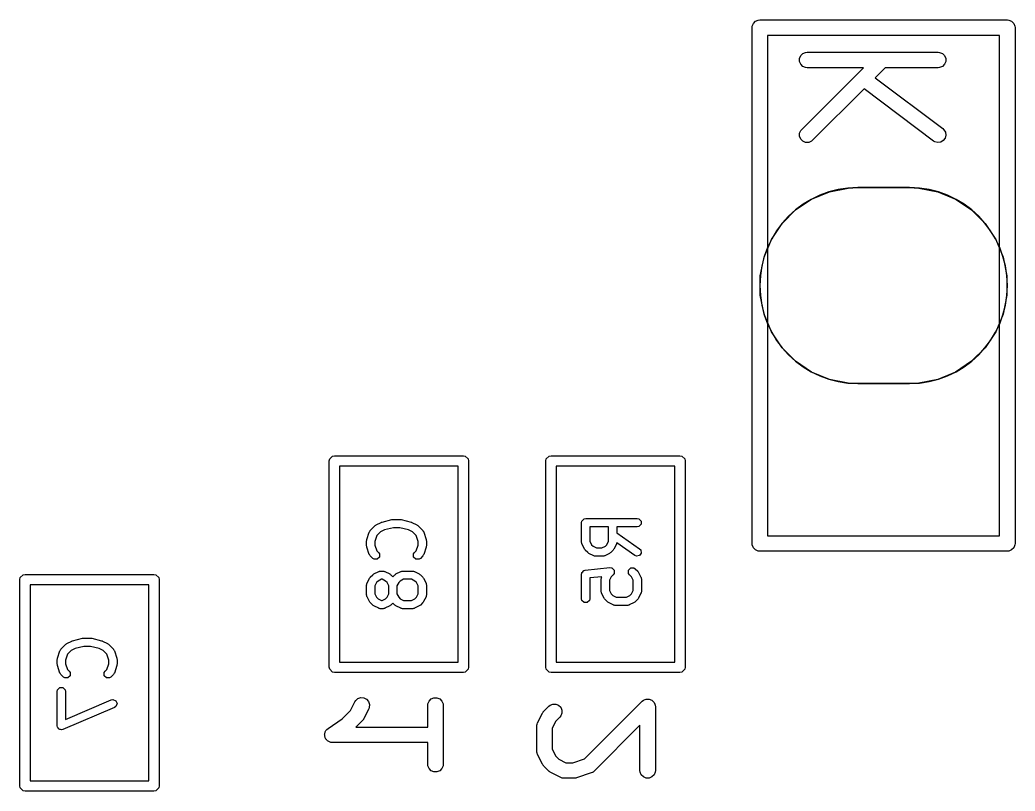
# Model space of a CAD drawing. Extents: x 0.25 to 2.5, y 0.08 to 2.24.
# Drawn here: x 1.7963 to 2.1762, y 1.8071 to 2.1014 of the extents above; entities that cross this region are included whole.
import ezdxf

# ---------------------------------------------------------------- set-up
doc = ezdxf.new("R2010")
doc.units = 0
doc.header["$MEASUREMENT"] = 0
doc.layers.add('BLACK', color=7, linetype='CONTINUOUS')

msp = doc.modelspace()

# ---------------------------------------------------------------- linework, layer by layer
at = {"layer": 'BLACK', "linetype": 'CONTINUOUS'}
for p, q in [((2.0771, 2.10088), (2.07816, 2.10132)), ((2.07816, 2.10132), (2.07874, 2.10138)), ((2.07874, 2.10138), (2.17323, 2.10138)), ((2.17323, 2.10138), (2.1738, 2.10132)), ((2.1738, 2.10132), (2.17487, 2.10088)), ((2.07579, 2.09843), (2.07584, 2.099)), ((2.07579, 1.90157), (2.07579, 2.09843)), ((2.07584, 2.099), (2.07629, 2.10007)), ((2.07629, 2.10007), (2.0771, 2.10088)), ((2.17487, 2.10088), (2.17568, 2.10007)), ((2.17568, 2.10007), (2.17612, 2.099)), ((2.17612, 2.099), (2.17618, 2.09843)), ((2.17618, 2.09843), (2.17618, 1.90157)), ((2.08169, 2.09547), (2.08169, 1.90453)), ((2.17028, 2.09547), (2.08169, 2.09547)), ((2.17028, 1.90453), (2.17028, 2.09547)), ((2.09391, 2.08667), (2.09435, 2.08774)), ((2.09391, 2.08552), (2.09391, 2.08667)), ((2.09435, 2.08774), (2.09517, 2.08855)), ((2.09517, 2.08855), (2.09623, 2.08899)), ((2.09623, 2.08899), (2.09681, 2.08905)), ((2.09681, 2.08905), (2.14681, 2.08905)), ((2.14681, 2.08905), (2.14738, 2.08899)), ((2.14738, 2.08899), (2.14845, 2.08855)), ((2.14845, 2.08855), (2.14926, 2.08774)), ((2.14926, 2.08774), (2.1497, 2.08667)), ((2.1497, 2.08667), (2.1497, 2.08552)), ((2.09435, 2.08445), (2.09391, 2.08552)), ((2.09517, 2.08364), (2.09435, 2.08445)), ((2.09472, 2.05961), (2.11825, 2.08314)), ((2.09623, 2.0832), (2.09517, 2.08364)), ((2.09681, 2.08314), (2.09623, 2.0832)), ((2.11825, 2.08314), (2.09681, 2.08314)), ((2.1266, 2.08314), (2.12273, 2.07927)), ((2.14681, 2.08314), (2.1266, 2.08314)), ((2.14738, 2.0832), (2.14681, 2.08314)), ((2.14845, 2.08364), (2.14738, 2.0832)), ((2.14926, 2.08445), (2.14845, 2.08364)), ((2.1497, 2.08552), (2.14926, 2.08445)), ((2.12273, 2.07927), (2.14858, 2.05989)), ((2.11851, 2.07505), (2.0989, 2.05544)), ((2.14504, 2.05516), (2.11851, 2.07505)), ((2.09435, 2.05916), (2.09472, 2.05961)), ((2.14858, 2.05989), (2.14901, 2.05949)), ((2.14901, 2.05949), (2.14959, 2.0585)), ((2.09391, 2.0581), (2.09435, 2.05916)), ((2.09391, 2.05695), (2.09391, 2.0581)), ((2.09435, 2.05588), (2.09391, 2.05695)), ((2.09517, 2.05507), (2.09435, 2.05588)), ((2.0989, 2.05544), (2.09845, 2.05507)), ((2.14947, 2.05625), (2.14878, 2.05533)), ((2.14976, 2.05736), (2.14947, 2.05625)), ((2.14959, 2.0585), (2.14976, 2.05736)), ((2.09623, 2.05463), (2.09517, 2.05507)), ((2.09738, 2.05463), (2.09623, 2.05463)), ((2.09845, 2.05507), (2.09738, 2.05463)), ((2.14553, 2.05486), (2.14504, 2.05516)), ((2.14665, 2.05458), (2.14553, 2.05486)), ((2.14779, 2.05474), (2.14665, 2.05458)), ((2.14878, 2.05533), (2.14779, 2.05474)), ((2.10528, 2.03579), (2.11248, 2.03722)), ((2.11248, 2.03722), (2.11614, 2.0374)), ((2.11614, 2.0374), (2.13583, 2.0374)), ((2.13583, 2.0374), (2.11614, 2.0374)), ((2.13583, 2.0374), (2.13949, 2.03722)), ((2.13949, 2.03722), (2.14668, 2.03579)), ((2.09241, 2.02891), (2.09851, 2.03299)), ((2.09851, 2.03299), (2.10528, 2.03579)), ((2.14668, 2.03579), (2.15346, 2.03299)), ((2.15346, 2.03299), (2.15955, 2.02891)), ((2.08723, 2.02373), (2.09241, 2.02891)), ((2.15955, 2.02891), (2.16474, 2.02373)), ((2.08316, 2.01763), (2.08723, 2.02373)), ((2.16474, 2.02373), (2.16881, 2.01763)), ((2.08035, 2.01086), (2.08316, 2.01763)), ((2.16881, 2.01763), (2.17162, 2.01086)), ((2.07892, 2.00367), (2.08035, 2.01086)), ((2.17162, 2.01086), (2.17305, 2.00367)), ((2.07892, 1.99633), (2.07892, 2.00367)), ((2.17305, 2.00367), (2.17305, 1.99633)), ((2.08035, 1.98914), (2.07892, 1.99633)), ((2.17305, 1.99633), (2.17162, 1.98914)), ((2.08316, 1.98237), (2.08035, 1.98914)), ((2.17162, 1.98914), (2.16881, 1.98237)), ((2.08723, 1.97627), (2.08316, 1.98237)), ((2.16881, 1.98237), (2.16474, 1.97627)), ((2.09241, 1.97109), (2.08723, 1.97627)), ((2.16474, 1.97627), (2.15955, 1.97109)), ((2.09851, 1.96701), (2.09241, 1.97109)), ((2.15955, 1.97109), (2.15346, 1.96701)), ((2.10528, 1.96421), (2.09851, 1.96701)), ((2.11248, 1.96278), (2.10528, 1.96421)), ((2.14668, 1.96421), (2.13949, 1.96278)), ((2.15346, 1.96701), (2.14668, 1.96421)), ((2.11614, 1.9626), (2.11248, 1.96278)), ((2.13583, 1.9626), (2.11614, 1.9626)), ((2.11614, 1.9626), (2.13583, 1.9626)), ((2.13949, 1.96278), (2.13583, 1.9626)), ((1.91437, 1.93307), (1.91452, 1.93382)), ((1.91452, 1.93382), (1.91559, 1.93489)), ((1.91559, 1.93489), (1.91634, 1.93504)), ((1.91634, 1.93504), (1.96555, 1.93504)), ((1.96555, 1.93504), (1.9663, 1.93489)), ((1.9663, 1.93489), (1.96737, 1.93382)), ((1.96737, 1.93382), (1.96752, 1.93307)), ((1.99705, 1.93307), (1.9972, 1.93382)), ((1.9972, 1.93382), (1.99826, 1.93489)), ((1.99826, 1.93489), (1.99902, 1.93504)), ((1.99902, 1.93504), (2.04823, 1.93504)), ((2.04823, 1.93504), (2.04898, 1.93489)), ((2.04898, 1.93489), (2.05005, 1.93382)), ((2.05005, 1.93382), (2.0502, 1.93307)), ((1.91437, 1.85433), (1.91437, 1.93307)), ((1.91831, 1.9311), (1.91831, 1.8563)), ((1.96358, 1.9311), (1.91831, 1.9311)), ((1.96358, 1.8563), (1.96358, 1.9311)), ((1.96752, 1.93307), (1.96752, 1.85433)), ((1.99705, 1.85433), (1.99705, 1.93307)), ((2.00098, 1.9311), (2.00098, 1.8563)), ((2.04626, 1.9311), (2.00098, 1.9311)), ((2.04626, 1.8563), (2.04626, 1.9311)), ((2.0502, 1.93307), (2.0502, 1.85433)), ((2.01166, 1.91098), (2.01226, 1.9111)), ((2.01226, 1.9111), (2.03194, 1.9111)), ((2.03194, 1.9111), (2.03255, 1.91098)), ((1.93003, 1.90653), (1.9319, 1.90841)), ((1.9319, 1.90841), (1.93211, 1.90855)), ((1.93211, 1.90855), (1.93231, 1.9087)), ((1.93231, 1.9087), (1.93419, 1.90964)), ((1.93419, 1.90964), (1.93435, 1.90968)), ((1.93435, 1.90968), (1.93451, 1.90976)), ((1.93451, 1.90976), (1.93826, 1.9107)), ((1.93883, 1.90759), (1.93544, 1.90674)), ((1.93826, 1.9107), (1.93845, 1.9107)), ((1.93845, 1.9107), (1.93864, 1.91074)), ((1.93864, 1.91074), (1.94145, 1.91074)), ((1.94126, 1.90759), (1.93883, 1.90759)), ((1.94465, 1.90674), (1.94126, 1.90759)), ((1.94145, 1.91074), (1.94164, 1.9107)), ((1.94164, 1.9107), (1.94183, 1.9107)), ((1.94183, 1.9107), (1.94558, 1.90976)), ((1.94558, 1.90976), (1.94574, 1.90968)), ((1.94574, 1.90968), (1.94591, 1.90964)), ((1.94591, 1.90964), (1.94778, 1.9087)), ((1.94778, 1.9087), (1.94798, 1.90855)), ((1.94798, 1.90855), (1.94819, 1.90841)), ((1.94819, 1.90841), (1.95006, 1.90653)), ((2.01068, 1.90953), (2.0108, 1.91013)), ((2.01068, 1.90203), (2.01068, 1.90953)), ((2.0108, 1.91013), (2.01166, 1.91098)), ((2.02099, 1.90795), (2.01383, 1.90795)), ((2.01383, 1.90795), (2.01383, 1.9024)), ((2.02099, 1.9024), (2.02099, 1.90795)), ((2.03194, 1.90795), (2.02414, 1.90795)), ((2.02414, 1.90795), (2.02414, 1.90566)), ((2.03255, 1.90807), (2.03194, 1.90795)), ((2.03255, 1.91098), (2.0334, 1.91013)), ((2.0334, 1.90893), (2.03255, 1.90807)), ((2.0334, 1.91013), (2.0334, 1.90893)), ((1.92871, 1.9031), (1.92965, 1.90592)), ((1.92965, 1.90592), (1.92969, 1.90598)), ((1.92969, 1.90602), (1.92983, 1.90623)), ((1.92969, 1.90598), (1.92969, 1.90602)), ((1.92983, 1.90623), (1.92995, 1.90645)), ((1.92995, 1.90645), (1.92998, 1.90647)), ((1.92998, 1.90647), (1.93003, 1.90653)), ((1.93252, 1.90457), (1.93178, 1.90235)), ((1.93395, 1.906), (1.93252, 1.90457)), ((1.93544, 1.90674), (1.93395, 1.906)), ((1.94614, 1.906), (1.94465, 1.90674)), ((1.94757, 1.90457), (1.94614, 1.906)), ((1.94831, 1.90235), (1.94757, 1.90457)), ((1.95006, 1.90653), (1.95011, 1.90647)), ((1.95011, 1.90647), (1.95014, 1.90645)), ((1.95014, 1.90645), (1.95026, 1.90623)), ((1.95026, 1.90623), (1.95041, 1.90602)), ((1.95041, 1.90602), (1.95041, 1.90598)), ((1.95041, 1.90598), (1.95044, 1.90592)), ((1.95044, 1.90592), (1.95138, 1.9031)), ((2.02414, 1.90566), (2.03285, 1.89957)), ((2.08169, 1.90453), (2.17028, 1.90453)), ((1.92863, 1.90261), (1.92868, 1.90285)), ((1.92863, 1.90073), (1.92863, 1.90261)), ((1.92868, 1.90048), (1.92863, 1.90073)), ((1.92868, 1.90285), (1.92871, 1.9031)), ((1.92871, 1.90023), (1.92868, 1.90048)), ((1.92965, 1.89742), (1.92871, 1.90023)), ((1.93178, 1.90235), (1.93178, 1.90099)), ((1.93178, 1.90099), (1.93252, 1.89877)), ((1.94757, 1.89877), (1.94831, 1.90099)), ((1.94831, 1.90099), (1.94831, 1.90235)), ((1.95138, 1.90023), (1.95044, 1.89742)), ((1.95138, 1.9031), (1.95141, 1.90285)), ((1.95141, 1.90048), (1.95138, 1.90023)), ((1.95141, 1.90285), (1.95146, 1.90261)), ((1.95146, 1.90073), (1.95141, 1.90048)), ((1.95146, 1.90261), (1.95146, 1.90073)), ((2.0107, 1.90195), (2.01068, 1.90203)), ((2.01069, 1.90192), (2.0107, 1.90195)), ((2.01075, 1.90168), (2.01069, 1.90192)), ((2.0108, 1.90143), (2.01075, 1.90168)), ((2.01083, 1.9014), (2.0108, 1.90143)), ((2.01085, 1.90133), (2.01083, 1.9014)), ((2.01179, 1.89945), (2.01085, 1.90133)), ((2.01383, 1.9024), (2.01449, 1.90109)), ((2.01449, 1.90109), (2.01507, 1.90051)), ((2.01507, 1.90051), (2.01638, 1.89986)), ((2.01638, 1.89986), (2.01845, 1.89986)), ((2.01845, 1.89986), (2.01976, 1.90051)), ((2.01976, 1.90051), (2.02034, 1.90109)), ((2.02034, 1.90109), (2.02099, 1.9024)), ((2.02398, 1.90133), (2.02304, 1.89945)), ((2.024, 1.9014), (2.02398, 1.90133)), ((2.02402, 1.90143), (2.024, 1.9014)), ((2.02407, 1.90168), (2.02402, 1.90143)), ((2.02412, 1.90184), (2.02407, 1.90168)), ((2.03104, 1.89699), (2.02412, 1.90184)), ((2.07584, 1.901), (2.07579, 1.90157)), ((2.07629, 1.89993), (2.07584, 1.901)), ((2.0771, 1.89912), (2.07629, 1.89993)), ((2.17568, 1.89993), (2.17487, 1.89912)), ((2.17612, 1.901), (2.17568, 1.89993)), ((2.17618, 1.90157), (2.17612, 1.901)), ((1.92969, 1.89735), (1.92965, 1.89742)), ((1.92969, 1.89732), (1.92969, 1.89735)), ((1.92983, 1.89711), (1.92969, 1.89732)), ((1.92995, 1.89689), (1.92983, 1.89711)), ((1.92998, 1.89687), (1.92995, 1.89689)), ((1.93003, 1.89681), (1.92998, 1.89687)), ((1.93096, 1.89587), (1.93003, 1.89681)), ((1.93147, 1.89553), (1.93096, 1.89587)), ((1.93252, 1.89877), (1.93319, 1.8981)), ((1.93353, 1.89638), (1.93268, 1.89553)), ((1.93319, 1.8981), (1.93353, 1.89758)), ((1.93353, 1.89758), (1.93353, 1.89638)), ((1.94656, 1.89758), (1.9469, 1.8981)), ((1.94656, 1.89638), (1.94656, 1.89758)), ((1.94741, 1.89553), (1.94656, 1.89638)), ((1.9469, 1.8981), (1.94757, 1.89877)), ((1.94913, 1.89587), (1.94862, 1.89553)), ((1.95006, 1.89681), (1.94913, 1.89587)), ((1.95011, 1.89687), (1.95006, 1.89681)), ((1.95014, 1.89689), (1.95011, 1.89687)), ((1.95026, 1.89711), (1.95014, 1.89689)), ((1.95041, 1.89732), (1.95026, 1.89711)), ((1.95044, 1.89742), (1.95041, 1.89735)), ((1.95041, 1.89735), (1.95041, 1.89732)), ((2.01194, 1.89925), (2.01179, 1.89945)), ((2.01208, 1.89904), (2.01194, 1.89925)), ((2.01302, 1.8981), (2.01208, 1.89904)), ((2.01323, 1.89796), (2.01302, 1.8981)), ((2.01343, 1.89781), (2.01323, 1.89796)), ((2.0153, 1.89687), (2.01343, 1.89781)), ((2.01538, 1.89685), (2.0153, 1.89687)), ((2.0154, 1.89683), (2.01538, 1.89685)), ((2.01565, 1.89678), (2.0154, 1.89683)), ((2.0159, 1.89671), (2.01565, 1.89678)), ((2.01593, 1.89672), (2.0159, 1.89671)), ((2.01601, 1.89671), (2.01593, 1.89672)), ((2.01882, 1.89671), (2.01601, 1.89671)), ((2.0189, 1.89672), (2.01882, 1.89671)), ((2.01893, 1.89671), (2.0189, 1.89672)), ((2.01917, 1.89678), (2.01893, 1.89671)), ((2.01942, 1.89683), (2.01917, 1.89678)), ((2.01945, 1.89685), (2.01942, 1.89683)), ((2.01952, 1.89687), (2.01945, 1.89685)), ((2.0214, 1.89781), (2.01952, 1.89687)), ((2.0216, 1.89796), (2.0214, 1.89781)), ((2.02181, 1.8981), (2.0216, 1.89796)), ((2.02275, 1.89904), (2.02181, 1.8981)), ((2.02289, 1.89925), (2.02275, 1.89904)), ((2.02304, 1.89945), (2.02289, 1.89925)), ((2.0316, 1.89674), (2.03104, 1.89699)), ((2.03279, 1.89695), (2.0316, 1.89674)), ((2.03348, 1.89794), (2.03279, 1.89695)), ((2.03285, 1.89957), (2.03327, 1.89913)), ((2.03327, 1.89913), (2.03348, 1.89794)), ((2.07816, 1.89868), (2.0771, 1.89912)), ((2.07874, 1.89862), (2.07816, 1.89868)), ((2.17323, 1.89862), (2.07874, 1.89862)), ((2.1738, 1.89868), (2.17323, 1.89862)), ((2.17487, 1.89912), (2.1738, 1.89868)), ((1.93268, 1.89553), (1.93147, 1.89553)), ((1.94862, 1.89553), (1.94741, 1.89553)), ((2.0121, 1.89141), (2.02147, 1.89235)), ((2.02147, 1.89235), (2.02209, 1.89229)), ((2.02209, 1.89229), (2.02215, 1.89224)), ((2.02215, 1.89224), (2.02223, 1.89224)), ((2.02223, 1.89224), (2.02261, 1.89186)), ((2.02861, 1.89138), (2.02947, 1.89224)), ((2.02947, 1.89224), (2.03067, 1.89224)), ((2.03067, 1.89224), (2.03118, 1.8919)), ((1.79626, 1.8878), (1.79641, 1.88855)), ((1.79641, 1.88855), (1.79748, 1.88961)), ((1.79748, 1.88961), (1.79823, 1.88976)), ((1.79823, 1.88976), (1.84744, 1.88976)), ((1.84744, 1.88976), (1.84819, 1.88961)), ((1.84819, 1.88961), (1.84926, 1.88855)), ((1.84926, 1.88855), (1.84941, 1.8878)), ((1.92879, 1.88644), (1.92973, 1.88831)), ((1.92973, 1.88831), (1.92989, 1.88851)), ((1.92989, 1.88851), (1.93003, 1.88872)), ((1.93003, 1.88872), (1.93096, 1.88966)), ((1.93096, 1.88966), (1.93117, 1.8898)), ((1.93117, 1.8898), (1.93137, 1.88995)), ((1.93137, 1.88995), (1.93325, 1.89089)), ((1.93325, 1.89089), (1.93332, 1.89091)), ((1.93332, 1.89091), (1.93335, 1.89094)), ((1.93335, 1.89094), (1.9336, 1.89099)), ((1.9336, 1.89099), (1.93384, 1.89105)), ((1.93384, 1.89105), (1.93387, 1.89104)), ((1.93387, 1.89104), (1.93395, 1.89106)), ((1.93395, 1.89106), (1.93489, 1.89106)), ((1.93489, 1.89106), (1.93497, 1.89104)), ((1.93497, 1.89104), (1.935, 1.89105)), ((1.935, 1.89105), (1.93524, 1.89099)), ((1.93524, 1.89099), (1.93549, 1.89094)), ((1.93549, 1.89094), (1.93552, 1.89091)), ((1.93552, 1.89091), (1.93559, 1.89089)), ((1.93559, 1.89089), (1.93747, 1.88995)), ((1.93747, 1.88995), (1.93767, 1.8898)), ((1.93767, 1.8898), (1.93788, 1.88966)), ((1.93788, 1.88966), (1.93864, 1.8889)), ((1.93864, 1.8889), (1.9394, 1.88966)), ((1.9394, 1.88966), (1.93961, 1.8898)), ((1.93961, 1.8898), (1.93981, 1.88995)), ((1.93981, 1.88995), (1.94168, 1.89089)), ((1.94168, 1.89089), (1.94176, 1.89091)), ((1.94176, 1.89091), (1.94179, 1.89094)), ((1.94179, 1.89094), (1.94203, 1.89099)), ((1.94203, 1.89099), (1.94228, 1.89105)), ((1.94228, 1.89105), (1.94231, 1.89104)), ((1.94231, 1.89104), (1.94239, 1.89106)), ((1.94239, 1.89106), (1.94614, 1.89106)), ((1.94614, 1.89106), (1.94622, 1.89104)), ((1.94622, 1.89104), (1.94625, 1.89105)), ((1.94625, 1.89105), (1.94649, 1.89099)), ((1.94649, 1.89099), (1.94674, 1.89094)), ((1.94674, 1.89094), (1.94677, 1.89091)), ((1.94677, 1.89091), (1.94684, 1.89089)), ((1.94684, 1.89089), (1.94872, 1.88995)), ((1.94872, 1.88995), (1.94892, 1.8898)), ((1.94892, 1.8898), (1.94913, 1.88966)), ((1.94913, 1.88966), (1.95006, 1.88872)), ((1.95006, 1.88872), (1.9502, 1.88851)), ((1.9502, 1.88851), (1.95036, 1.88831)), ((1.95036, 1.88831), (1.9513, 1.88644)), ((2.01068, 1.88984), (2.01076, 1.89022)), ((2.01068, 1.88047), (2.01068, 1.88984)), ((2.01075, 1.8903), (2.01078, 1.89034)), ((2.01076, 1.89022), (2.01075, 1.8903)), ((2.01078, 1.89034), (2.0108, 1.89045)), ((2.0108, 1.89045), (2.01118, 1.89082)), ((2.01118, 1.89082), (2.01151, 1.89123)), ((2.01151, 1.89123), (2.01162, 1.89126)), ((2.01162, 1.89126), (2.01166, 1.8913)), ((2.01166, 1.8913), (2.01173, 1.8913)), ((2.01173, 1.8913), (2.0121, 1.89141)), ((2.01845, 1.88888), (2.01383, 1.88842)), ((2.01383, 1.88842), (2.01383, 1.88047)), ((2.01819, 1.88808), (2.01825, 1.88832)), ((2.01825, 1.88832), (2.0183, 1.88857)), ((2.0183, 1.88857), (2.01833, 1.8886)), ((2.01833, 1.8886), (2.01835, 1.88867)), ((2.01835, 1.88867), (2.01845, 1.88888)), ((2.02199, 1.88891), (2.02133, 1.8876)), ((2.02275, 1.88967), (2.02199, 1.88891)), ((2.02261, 1.89186), (2.02302, 1.89153)), ((2.02309, 1.89018), (2.02275, 1.88967)), ((2.02302, 1.89153), (2.02303, 1.89144)), ((2.02303, 1.89144), (2.02309, 1.89138)), ((2.02309, 1.89138), (2.02309, 1.89085)), ((2.02309, 1.89085), (2.02314, 1.89033)), ((2.02314, 1.89033), (2.02309, 1.89026)), ((2.02309, 1.89026), (2.02309, 1.89018)), ((2.02861, 1.89018), (2.02861, 1.89138)), ((2.02895, 1.88967), (2.02861, 1.89018)), ((2.02971, 1.88891), (2.02895, 1.88967)), ((2.03037, 1.8876), (2.02971, 1.88891)), ((2.03118, 1.8919), (2.03212, 1.89096)), ((2.03212, 1.89096), (2.03226, 1.89075)), ((2.03226, 1.89075), (2.03241, 1.89055)), ((2.03241, 1.89055), (2.03335, 1.88867)), ((2.03335, 1.88867), (2.03337, 1.8886)), ((2.03337, 1.8886), (2.0334, 1.88857)), ((2.0334, 1.88857), (2.03345, 1.88832)), ((2.03345, 1.88832), (2.03351, 1.88808)), ((1.79626, 1.80906), (1.79626, 1.8878)), ((1.8002, 1.88583), (1.8002, 1.81102)), ((1.84547, 1.88583), (1.8002, 1.88583)), ((1.84547, 1.81102), (1.84547, 1.88583)), ((1.84941, 1.8878), (1.84941, 1.80906)), ((1.92863, 1.88584), (1.9287, 1.88609)), ((1.92864, 1.88581), (1.92863, 1.88584)), ((1.92863, 1.88573), (1.92864, 1.88581)), ((1.92863, 1.88198), (1.92863, 1.88573)), ((1.9287, 1.88609), (1.92875, 1.88634)), ((1.92875, 1.88634), (1.92877, 1.88636)), ((1.92877, 1.88636), (1.92879, 1.88644)), ((1.93243, 1.88667), (1.93178, 1.88536)), ((1.93178, 1.88536), (1.93178, 1.88236)), ((1.93301, 1.88725), (1.93243, 1.88667)), ((1.93432, 1.88791), (1.93301, 1.88725)), ((1.93452, 1.88791), (1.93432, 1.88791)), ((1.93583, 1.88725), (1.93452, 1.88791)), ((1.93641, 1.88667), (1.93583, 1.88725)), ((1.93706, 1.88536), (1.93641, 1.88667)), ((1.93706, 1.88236), (1.93706, 1.88536)), ((1.94087, 1.88667), (1.94021, 1.88536)), ((1.94021, 1.88536), (1.94021, 1.88236)), ((1.94145, 1.88725), (1.94087, 1.88667)), ((1.94276, 1.88791), (1.94145, 1.88725)), ((1.94577, 1.88791), (1.94276, 1.88791)), ((1.94708, 1.88725), (1.94577, 1.88791)), ((1.94766, 1.88667), (1.94708, 1.88725)), ((1.94831, 1.88536), (1.94766, 1.88667)), ((1.94831, 1.88236), (1.94831, 1.88536)), ((1.9513, 1.88644), (1.95132, 1.88636)), ((1.95132, 1.88636), (1.95134, 1.88634)), ((1.95134, 1.88634), (1.95139, 1.88609)), ((1.95139, 1.88609), (1.95146, 1.88584)), ((1.95146, 1.88584), (1.95145, 1.88581)), ((1.95145, 1.88581), (1.95146, 1.88573)), ((1.95146, 1.88573), (1.95146, 1.88198)), ((2.01818, 1.88797), (2.0182, 1.88805)), ((2.01818, 1.88328), (2.01818, 1.88797)), ((2.0182, 1.88805), (2.01819, 1.88808)), ((2.02133, 1.8876), (2.02133, 1.88365)), ((2.03037, 1.88365), (2.03037, 1.8876)), ((2.03351, 1.88808), (2.0335, 1.88805)), ((2.0335, 1.88805), (2.03352, 1.88797)), ((2.03352, 1.88797), (2.03352, 1.88328)), ((1.92864, 1.88191), (1.92863, 1.88198)), ((1.92863, 1.88187), (1.92864, 1.88191)), ((1.9287, 1.88163), (1.92863, 1.88187)), ((1.92875, 1.88138), (1.9287, 1.88163)), ((1.92877, 1.88136), (1.92875, 1.88138)), ((1.92879, 1.88128), (1.92877, 1.88136)), ((1.92973, 1.8794), (1.92879, 1.88128)), ((1.93178, 1.88236), (1.93243, 1.88104)), ((1.93243, 1.88104), (1.93301, 1.88047)), ((1.93583, 1.88047), (1.93641, 1.88104)), ((1.93641, 1.88104), (1.93706, 1.88236)), ((1.94021, 1.88236), (1.94087, 1.88104)), ((1.94087, 1.88104), (1.94145, 1.88047)), ((1.94708, 1.88047), (1.94766, 1.88104)), ((1.94766, 1.88104), (1.94831, 1.88236)), ((1.9513, 1.88128), (1.95036, 1.8794)), ((1.95132, 1.88136), (1.9513, 1.88128)), ((1.95134, 1.88138), (1.95132, 1.88136)), ((1.95139, 1.88163), (1.95134, 1.88138)), ((1.95146, 1.88187), (1.95139, 1.88163)), ((1.95146, 1.88198), (1.95145, 1.88191)), ((1.95145, 1.88191), (1.95146, 1.88187)), ((2.0182, 1.88321), (2.01818, 1.88328)), ((2.01819, 1.88317), (2.0182, 1.88321)), ((2.01825, 1.88293), (2.01819, 1.88317)), ((2.0183, 1.88268), (2.01825, 1.88293)), ((2.01833, 1.88265), (2.0183, 1.88268)), ((2.01835, 1.88258), (2.01833, 1.88265)), ((2.01929, 1.8807), (2.01835, 1.88258)), ((2.01944, 1.8805), (2.01929, 1.8807)), ((2.02133, 1.88365), (2.02199, 1.88234)), ((2.02199, 1.88234), (2.02256, 1.88176)), ((2.02256, 1.88176), (2.02388, 1.88111)), ((2.02388, 1.88111), (2.02782, 1.88111)), ((2.02782, 1.88111), (2.02914, 1.88176)), ((2.02914, 1.88176), (2.02971, 1.88234)), ((2.02971, 1.88234), (2.03037, 1.88365)), ((2.03241, 1.8807), (2.03226, 1.8805)), ((2.03335, 1.88258), (2.03241, 1.8807)), ((2.03337, 1.88265), (2.03335, 1.88258)), ((2.0334, 1.88268), (2.03337, 1.88265)), ((2.03345, 1.88293), (2.0334, 1.88268)), ((2.03351, 1.88317), (2.03345, 1.88293)), ((2.03352, 1.88328), (2.0335, 1.88321)), ((2.0335, 1.88321), (2.03351, 1.88317)), ((1.92989, 1.8792), (1.92973, 1.8794)), ((1.93003, 1.879), (1.92989, 1.8792)), ((1.93096, 1.87806), (1.93003, 1.879)), ((1.93117, 1.87792), (1.93096, 1.87806)), ((1.93137, 1.87776), (1.93117, 1.87792)), ((1.93325, 1.87683), (1.93137, 1.87776)), ((1.93301, 1.88047), (1.93432, 1.87981)), ((1.93332, 1.8768), (1.93325, 1.87683)), ((1.93432, 1.87981), (1.93452, 1.87981)), ((1.93452, 1.87981), (1.93583, 1.88047)), ((1.93559, 1.87683), (1.93552, 1.8768)), ((1.93747, 1.87776), (1.93559, 1.87683)), ((1.93767, 1.87792), (1.93747, 1.87776)), ((1.93788, 1.87806), (1.93767, 1.87792)), ((1.93864, 1.87882), (1.93788, 1.87806)), ((1.9394, 1.87806), (1.93864, 1.87882)), ((1.93961, 1.87792), (1.9394, 1.87806)), ((1.93981, 1.87776), (1.93961, 1.87792)), ((1.94168, 1.87683), (1.93981, 1.87776)), ((1.94145, 1.88047), (1.94276, 1.87981)), ((1.94176, 1.8768), (1.94168, 1.87683)), ((1.94276, 1.87981), (1.94577, 1.87981)), ((1.94577, 1.87981), (1.94708, 1.88047)), ((1.94684, 1.87683), (1.94677, 1.8768)), ((1.94872, 1.87776), (1.94684, 1.87683)), ((1.94892, 1.87792), (1.94872, 1.87776)), ((1.94913, 1.87806), (1.94892, 1.87792)), ((1.95006, 1.879), (1.94913, 1.87806)), ((1.9502, 1.87921), (1.95006, 1.879)), ((1.95036, 1.8794), (1.9502, 1.87921)), ((2.0108, 1.87987), (2.01068, 1.88047)), ((2.01166, 1.87902), (2.0108, 1.87987)), ((2.01286, 1.87902), (2.01166, 1.87902)), ((2.01371, 1.87987), (2.01286, 1.87902)), ((2.01383, 1.88047), (2.01371, 1.87987)), ((2.01958, 1.88029), (2.01944, 1.8805)), ((2.02052, 1.87936), (2.01958, 1.88029)), ((2.02073, 1.87922), (2.02052, 1.87936)), ((2.02093, 1.87906), (2.02073, 1.87922)), ((2.0228, 1.87812), (2.02093, 1.87906)), ((2.02288, 1.8781), (2.0228, 1.87812)), ((2.0229, 1.87808), (2.02288, 1.8781)), ((2.02315, 1.87803), (2.0229, 1.87808)), ((2.02339, 1.87796), (2.02315, 1.87803)), ((2.02343, 1.87797), (2.02339, 1.87796)), ((2.02351, 1.87796), (2.02343, 1.87797)), ((2.02819, 1.87796), (2.02351, 1.87796)), ((2.02827, 1.87797), (2.02819, 1.87796)), ((2.02831, 1.87796), (2.02827, 1.87797)), ((2.02855, 1.87803), (2.02831, 1.87796)), ((2.0288, 1.87808), (2.02855, 1.87803)), ((2.02882, 1.8781), (2.0288, 1.87808)), ((2.0289, 1.87812), (2.02882, 1.8781)), ((2.03077, 1.87906), (2.0289, 1.87812)), ((2.03097, 1.87922), (2.03077, 1.87906)), ((2.03118, 1.87936), (2.03097, 1.87922)), ((2.03212, 1.88029), (2.03118, 1.87936)), ((2.03226, 1.8805), (2.03212, 1.88029)), ((1.93335, 1.87678), (1.93332, 1.8768)), ((1.9336, 1.87673), (1.93335, 1.87678)), ((1.93384, 1.87666), (1.9336, 1.87673)), ((1.93387, 1.87667), (1.93384, 1.87666)), ((1.93395, 1.87666), (1.93387, 1.87667)), ((1.93489, 1.87666), (1.93395, 1.87666)), ((1.93497, 1.87667), (1.93489, 1.87666)), ((1.935, 1.87666), (1.93497, 1.87667)), ((1.93524, 1.87673), (1.935, 1.87666)), ((1.93549, 1.87678), (1.93524, 1.87673)), ((1.93552, 1.8768), (1.93549, 1.87678)), ((1.94179, 1.87678), (1.94176, 1.8768)), ((1.94203, 1.87673), (1.94179, 1.87678)), ((1.94228, 1.87666), (1.94203, 1.87673)), ((1.94231, 1.87667), (1.94228, 1.87666)), ((1.94239, 1.87666), (1.94231, 1.87667)), ((1.94614, 1.87666), (1.94239, 1.87666)), ((1.94622, 1.87667), (1.94614, 1.87666)), ((1.94625, 1.87666), (1.94622, 1.87667)), ((1.94649, 1.87673), (1.94625, 1.87666)), ((1.94674, 1.87678), (1.94649, 1.87673)), ((1.94677, 1.8768), (1.94674, 1.87678)), ((1.8164, 1.86448), (1.82015, 1.86542)), ((1.82015, 1.86542), (1.82034, 1.86543)), ((1.82034, 1.86543), (1.82053, 1.86547)), ((1.82053, 1.86547), (1.82334, 1.86547)), ((1.82334, 1.86547), (1.82353, 1.86543)), ((1.82353, 1.86543), (1.82372, 1.86542)), ((1.82372, 1.86542), (1.82747, 1.86448)), ((1.81192, 1.86126), (1.81379, 1.86313)), ((1.81379, 1.86313), (1.814, 1.86327)), ((1.814, 1.86327), (1.8142, 1.86343)), ((1.8142, 1.86343), (1.81608, 1.86436)), ((1.81608, 1.86436), (1.81624, 1.86441)), ((1.81624, 1.86441), (1.8164, 1.86448)), ((1.82072, 1.86232), (1.81733, 1.86147)), ((1.82315, 1.86232), (1.82072, 1.86232)), ((1.82654, 1.86147), (1.82315, 1.86232)), ((1.82747, 1.86448), (1.82763, 1.86441)), ((1.82763, 1.86441), (1.82779, 1.86436)), ((1.82779, 1.86436), (1.82967, 1.86343)), ((1.82967, 1.86343), (1.82987, 1.86327)), ((1.82987, 1.86327), (1.83008, 1.86313)), ((1.83008, 1.86313), (1.83195, 1.86126)), ((1.81057, 1.85758), (1.8106, 1.85783)), ((1.8106, 1.85783), (1.81154, 1.86064)), ((1.81154, 1.86064), (1.81157, 1.86071)), ((1.81157, 1.86075), (1.81172, 1.86095)), ((1.81157, 1.86071), (1.81157, 1.86075)), ((1.81172, 1.86095), (1.81184, 1.86117)), ((1.81184, 1.86117), (1.81187, 1.86119)), ((1.81187, 1.86119), (1.81192, 1.86126)), ((1.81441, 1.85929), (1.81367, 1.85707)), ((1.81584, 1.86072), (1.81441, 1.85929)), ((1.81733, 1.86147), (1.81584, 1.86072)), ((1.82803, 1.86072), (1.82654, 1.86147)), ((1.82946, 1.85929), (1.82803, 1.86072)), ((1.8302, 1.85707), (1.82946, 1.85929)), ((1.83195, 1.86126), (1.832, 1.86119)), ((1.832, 1.86119), (1.83203, 1.86117)), ((1.83203, 1.86117), (1.83215, 1.86096)), ((1.83215, 1.86096), (1.8323, 1.86075)), ((1.8323, 1.86075), (1.8323, 1.86071)), ((1.8323, 1.86071), (1.83233, 1.86064)), ((1.83233, 1.86064), (1.83327, 1.85783)), ((1.83327, 1.85783), (1.8333, 1.85758)), ((1.81052, 1.85733), (1.81057, 1.85758)), ((1.81052, 1.85546), (1.81052, 1.85733)), ((1.81057, 1.85521), (1.81052, 1.85546)), ((1.8106, 1.85496), (1.81057, 1.85521)), ((1.81154, 1.85215), (1.8106, 1.85496)), ((1.81367, 1.85707), (1.81367, 1.85571)), ((1.81367, 1.85571), (1.81441, 1.85349)), ((1.82946, 1.85349), (1.8302, 1.85571)), ((1.8302, 1.85571), (1.8302, 1.85707)), ((1.83327, 1.85496), (1.83233, 1.85215)), ((1.8333, 1.85521), (1.83327, 1.85496)), ((1.8333, 1.85758), (1.83335, 1.85733)), ((1.83335, 1.85546), (1.8333, 1.85521)), ((1.83335, 1.85733), (1.83335, 1.85546)), ((1.91452, 1.85358), (1.91437, 1.85433)), ((1.91831, 1.8563), (1.96358, 1.8563)), ((1.96752, 1.85433), (1.96737, 1.85358)), ((1.9972, 1.85358), (1.99705, 1.85433)), ((2.00098, 1.8563), (2.04626, 1.8563)), ((2.0502, 1.85433), (2.05005, 1.85358)), ((1.81157, 1.85208), (1.81154, 1.85215)), ((1.81157, 1.85204), (1.81157, 1.85208)), ((1.81172, 1.85183), (1.81157, 1.85204)), ((1.81184, 1.85161), (1.81172, 1.85183)), ((1.81187, 1.8516), (1.81184, 1.85161)), ((1.81192, 1.85153), (1.81187, 1.8516)), ((1.81285, 1.85059), (1.81192, 1.85153)), ((1.81336, 1.85025), (1.81285, 1.85059)), ((1.81457, 1.85025), (1.81336, 1.85025)), ((1.81441, 1.85349), (1.81508, 1.85282)), ((1.81542, 1.8511), (1.81457, 1.85025)), ((1.81508, 1.85282), (1.81542, 1.85231)), ((1.81542, 1.85231), (1.81542, 1.8511)), ((1.82845, 1.85231), (1.82879, 1.85282)), ((1.82845, 1.8511), (1.82845, 1.85231)), ((1.8293, 1.85025), (1.82845, 1.8511)), ((1.82879, 1.85282), (1.82946, 1.85349)), ((1.83051, 1.85025), (1.8293, 1.85025)), ((1.83102, 1.85059), (1.83051, 1.85025)), ((1.83195, 1.85153), (1.83102, 1.85059)), ((1.832, 1.8516), (1.83195, 1.85153)), ((1.83203, 1.85161), (1.832, 1.8516)), ((1.83215, 1.85183), (1.83203, 1.85161)), ((1.8323, 1.85204), (1.83215, 1.85183)), ((1.83233, 1.85215), (1.8323, 1.85208)), ((1.8323, 1.85208), (1.8323, 1.85204)), ((1.91559, 1.85251), (1.91452, 1.85358)), ((1.91634, 1.85236), (1.91559, 1.85251)), ((1.96555, 1.85236), (1.91634, 1.85236)), ((1.9663, 1.85251), (1.96555, 1.85236)), ((1.96737, 1.85358), (1.9663, 1.85251)), ((1.99826, 1.85251), (1.9972, 1.85358)), ((1.99902, 1.85236), (1.99826, 1.85251)), ((2.04823, 1.85236), (1.99902, 1.85236)), ((2.04898, 1.85251), (2.04823, 1.85236)), ((2.05005, 1.85358), (2.04898, 1.85251)), ((1.81064, 1.84575), (1.81149, 1.8466)), ((1.81149, 1.8466), (1.8127, 1.8466)), ((1.8127, 1.8466), (1.81355, 1.84575)), ((1.81052, 1.84514), (1.81064, 1.84575)), ((1.81052, 1.83202), (1.81052, 1.84514)), ((1.81355, 1.84575), (1.81367, 1.84514)), ((1.81367, 1.84514), (1.81367, 1.83441)), ((1.92532, 1.84237), (1.92642, 1.84274)), ((1.92642, 1.84274), (1.92756, 1.84265)), ((1.92756, 1.84265), (1.9286, 1.84214)), ((1.95327, 1.84226), (1.95433, 1.8427)), ((1.95433, 1.8427), (1.95548, 1.8427)), ((1.95548, 1.8427), (1.95655, 1.84226)), ((1.8324, 1.83901), (1.81271, 1.83057)), ((1.81367, 1.83441), (1.83116, 1.8419)), ((1.83116, 1.8419), (1.83176, 1.84203)), ((1.83176, 1.84203), (1.83288, 1.84158)), ((1.8329, 1.83936), (1.8324, 1.83901)), ((1.83288, 1.84158), (1.83335, 1.84048)), ((1.83335, 1.84048), (1.8329, 1.83936)), ((1.92248, 1.83781), (1.92414, 1.84113)), ((1.92414, 1.84113), (1.92445, 1.84162)), ((1.92445, 1.84162), (1.92532, 1.84237)), ((1.9286, 1.84214), (1.92935, 1.84127)), ((1.92935, 1.84127), (1.92971, 1.84018)), ((1.92963, 1.83903), (1.92943, 1.83849)), ((1.92971, 1.84018), (1.92963, 1.83903)), ((1.95195, 1.83981), (1.95201, 1.84038)), ((1.95195, 1.83151), (1.95195, 1.83981)), ((1.95201, 1.84038), (1.95245, 1.84145)), ((1.95245, 1.84145), (1.95327, 1.84226)), ((1.95655, 1.84226), (1.95736, 1.84145)), ((1.95736, 1.84145), (1.9578, 1.84038)), ((1.9578, 1.84038), (1.95786, 1.83981)), ((1.95786, 1.83981), (1.95786, 1.81731)), ((1.99632, 1.83764), (1.9982, 1.83952)), ((1.9982, 1.83952), (1.99865, 1.83988)), ((1.99865, 1.83988), (1.99971, 1.84032)), ((1.99971, 1.84032), (2.00086, 1.84032)), ((2.00086, 1.84032), (2.00193, 1.83988)), ((2.00193, 1.83988), (2.00274, 1.83907)), ((2.00274, 1.83907), (2.00318, 1.838)), ((2.01181, 1.81939), (2.03382, 1.84139)), ((2.03382, 1.84139), (2.03427, 1.84176)), ((2.03427, 1.84176), (2.03502, 1.84207)), ((2.03502, 1.84207), (2.03533, 1.8422)), ((2.03533, 1.8422), (2.03648, 1.8422)), ((2.03648, 1.8422), (2.03755, 1.84176)), ((2.03755, 1.84176), (2.03836, 1.84094)), ((2.03836, 1.84094), (2.03862, 1.84032)), ((2.03862, 1.84032), (2.0388, 1.83988)), ((2.0388, 1.83988), (2.03886, 1.8393)), ((2.03886, 1.8393), (2.03886, 1.81493)), ((1.91928, 1.8346), (1.92248, 1.83781)), ((1.92943, 1.83849), (1.92755, 1.83474)), ((1.9939, 1.83313), (1.99577, 1.83687)), ((1.99577, 1.83687), (1.99593, 1.83712)), ((1.99593, 1.83712), (1.99596, 1.83719)), ((1.99596, 1.83719), (1.99602, 1.83728)), ((1.99602, 1.83728), (1.99608, 1.83736)), ((1.99608, 1.83736), (1.99614, 1.83742)), ((1.99614, 1.83742), (1.99632, 1.83764)), ((2.00237, 1.83534), (2.00084, 1.83381)), ((2.00274, 1.83579), (2.00237, 1.83534)), ((2.00318, 1.83685), (2.00274, 1.83579)), ((2.00318, 1.838), (2.00318, 1.83685)), ((1.81052, 1.83201), (1.81052, 1.83202)), ((1.81052, 1.832), (1.81052, 1.83201)), ((1.81052, 1.83199), (1.81052, 1.832)), ((1.81064, 1.83142), (1.81052, 1.83199)), ((1.81087, 1.83119), (1.81064, 1.83142)), ((1.9139, 1.83101), (1.91928, 1.8346)), ((1.927, 1.83397), (1.92454, 1.83151)), ((1.92454, 1.83151), (1.95195, 1.83151)), ((1.92718, 1.8342), (1.927, 1.83397)), ((1.92724, 1.83425), (1.92718, 1.8342)), ((1.9273, 1.83434), (1.92724, 1.83425)), ((1.92737, 1.83442), (1.9273, 1.83434)), ((1.92739, 1.83449), (1.92737, 1.83442)), ((1.92755, 1.83474), (1.92739, 1.83449)), ((1.99358, 1.8318), (1.99364, 1.83238)), ((1.99358, 1.82243), (1.99358, 1.8318)), ((1.99364, 1.83238), (1.99368, 1.83248)), ((1.99368, 1.83248), (1.99369, 1.83258)), ((1.99369, 1.83258), (1.9939, 1.83313)), ((2.00084, 1.83381), (1.99949, 1.83111)), ((2.03295, 1.83218), (2.0155, 1.81472)), ((2.03295, 1.81493), (2.03295, 1.83218)), ((1.81099, 1.83089), (1.81087, 1.83119)), ((1.81127, 1.83078), (1.81099, 1.83089)), ((1.81149, 1.83057), (1.81127, 1.83078)), ((1.81181, 1.83057), (1.81149, 1.83057)), ((1.81211, 1.83045), (1.81181, 1.83057)), ((1.81268, 1.83057), (1.81211, 1.83045)), ((1.8127, 1.83057), (1.81268, 1.83057)), ((1.81271, 1.83057), (1.8127, 1.83057)), ((1.8127, 1.83057), (1.8127, 1.83057)), ((1.91258, 1.82856), (1.91264, 1.82884)), ((1.91264, 1.82827), (1.91258, 1.82856)), ((1.91264, 1.82913), (1.91275, 1.8294)), ((1.91264, 1.82884), (1.91264, 1.82913)), ((1.91264, 1.82798), (1.91264, 1.82827)), ((1.91275, 1.82771), (1.91264, 1.82798)), ((1.91275, 1.8294), (1.91281, 1.82969)), ((1.91281, 1.82743), (1.91275, 1.82771)), ((1.91281, 1.82969), (1.91297, 1.82993)), ((1.91297, 1.82719), (1.91281, 1.82743)), ((1.91297, 1.82993), (1.91308, 1.8302)), ((1.91308, 1.8302), (1.91329, 1.83041)), ((1.91329, 1.83041), (1.91345, 1.83065)), ((1.91345, 1.83065), (1.91389, 1.83101)), ((1.91389, 1.83101), (1.9139, 1.83101)), ((1.9139, 1.83101), (1.9139, 1.83101)), ((1.9139, 1.83101), (1.9139, 1.83101)), ((1.99949, 1.83111), (1.99949, 1.82313)), ((1.91308, 1.82692), (1.91297, 1.82719)), ((1.91329, 1.82671), (1.91308, 1.82692)), ((1.91345, 1.82647), (1.91329, 1.82671)), ((1.91369, 1.82631), (1.91345, 1.82647)), ((1.9139, 1.8261), (1.91369, 1.82631)), ((1.91416, 1.82599), (1.9139, 1.8261)), ((1.9144, 1.82583), (1.91416, 1.82599)), ((1.91469, 1.82577), (1.9144, 1.82583)), ((1.91496, 1.82566), (1.91469, 1.82577)), ((1.91553, 1.82561), (1.91496, 1.82566)), ((1.91554, 1.82561), (1.91553, 1.82561)), ((1.91553, 1.82561), (1.91553, 1.82561)), ((1.91553, 1.82561), (1.91553, 1.82561)), ((1.95195, 1.82561), (1.91554, 1.82561)), ((1.95195, 1.81731), (1.95195, 1.82561)), ((1.99364, 1.82185), (1.99358, 1.82243)), ((1.99368, 1.82176), (1.99364, 1.82185)), ((1.99369, 1.82165), (1.99368, 1.82176)), ((1.9939, 1.82111), (1.99369, 1.82165)), ((1.99577, 1.81736), (1.9939, 1.82111)), ((1.99949, 1.82313), (2.00084, 1.82043)), ((2.00084, 1.82043), (2.00203, 1.81923)), ((1.95201, 1.81673), (1.95195, 1.81731)), ((1.95245, 1.81567), (1.95201, 1.81673)), ((1.9578, 1.81673), (1.95736, 1.81567)), ((1.95786, 1.81731), (1.9578, 1.81673)), ((1.99593, 1.81711), (1.99577, 1.81736)), ((1.99596, 1.81704), (1.99593, 1.81711)), ((1.99602, 1.81696), (1.99596, 1.81704)), ((1.99608, 1.81687), (1.99602, 1.81696)), ((1.99614, 1.81682), (1.99608, 1.81687)), ((1.99632, 1.81659), (1.99614, 1.81682)), ((1.9982, 1.81472), (1.99632, 1.81659)), ((2.00203, 1.81923), (2.00473, 1.81788)), ((2.00473, 1.81788), (2.00731, 1.81788)), ((2.00731, 1.81788), (2.01181, 1.81939)), ((1.95327, 1.81485), (1.95245, 1.81567)), ((1.95433, 1.81441), (1.95327, 1.81485)), ((1.95548, 1.81441), (1.95433, 1.81441)), ((1.95655, 1.81485), (1.95548, 1.81441)), ((1.95736, 1.81567), (1.95655, 1.81485)), ((1.99842, 1.81453), (1.9982, 1.81472)), ((1.99848, 1.81447), (1.99842, 1.81453)), ((1.99856, 1.81442), (1.99848, 1.81447)), ((1.99865, 1.81435), (1.99856, 1.81442)), ((1.99872, 1.81432), (1.99865, 1.81435)), ((1.99897, 1.81417), (1.99872, 1.81432)), ((2.00271, 1.81229), (1.99897, 1.81417)), ((2.00326, 1.81208), (2.00271, 1.81229)), ((2.01434, 1.81401), (2.00872, 1.81213)), ((2.01487, 1.81424), (2.01434, 1.81401)), ((2.01495, 1.81431), (2.01487, 1.81424)), ((2.01505, 1.81435), (2.01495, 1.81431)), ((2.0155, 1.81472), (2.01505, 1.81435)), ((2.03301, 1.81436), (2.03295, 1.81493)), ((2.03345, 1.81329), (2.03301, 1.81436)), ((2.03427, 1.81248), (2.03345, 1.81329)), ((2.03533, 1.81204), (2.03427, 1.81248)), ((2.03755, 1.81248), (2.03648, 1.81204)), ((2.03836, 1.81329), (2.03755, 1.81248)), ((2.0388, 1.81436), (2.03836, 1.81329)), ((2.03886, 1.81493), (2.0388, 1.81436)), ((1.79641, 1.8083), (1.79626, 1.80906)), ((1.8002, 1.81102), (1.84547, 1.81102)), ((1.84941, 1.80906), (1.84926, 1.8083)), ((2.00336, 1.81208), (2.00326, 1.81208)), ((2.00346, 1.81204), (2.00336, 1.81208)), ((2.00404, 1.81198), (2.00346, 1.81204)), ((2.00778, 1.81198), (2.00404, 1.81198)), ((2.00808, 1.81201), (2.00778, 1.81198)), ((2.00815, 1.812), (2.00808, 1.81201)), ((2.00826, 1.81203), (2.00815, 1.812)), ((2.00836, 1.81204), (2.00826, 1.81203)), ((2.00843, 1.81207), (2.00836, 1.81204)), ((2.00872, 1.81213), (2.00843, 1.81207)), ((2.03648, 1.81204), (2.03533, 1.81204)), ((1.79748, 1.80724), (1.79641, 1.8083)), ((1.79823, 1.80709), (1.79748, 1.80724)), ((1.84744, 1.80709), (1.79823, 1.80709)), ((1.84819, 1.80724), (1.84744, 1.80709)), ((1.84926, 1.8083), (1.84819, 1.80724))]:
    msp.add_line(p, q, dxfattribs=at)
at = {"layer": 'BLACK'}
for centre, start, end in [((2.11614, 2), 90, 270), ((2.13583, 2), -90, 90)]:
    msp.add_arc(centre, 0.0374, start, end, dxfattribs=at)

doc.saveas('drawing.dxf')
